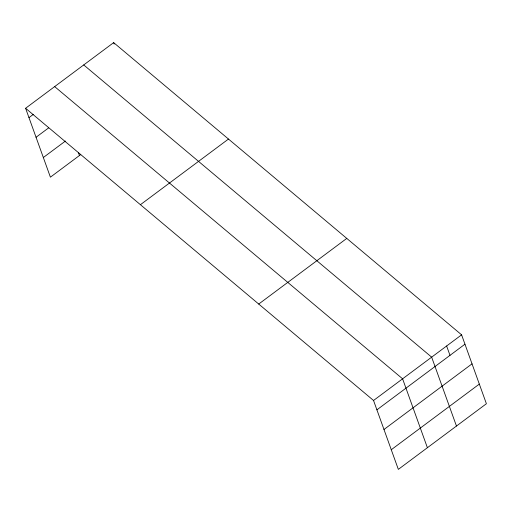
<?xml version="1.0" encoding="UTF-8"?>
<svg xmlns="http://www.w3.org/2000/svg" width="512" height="512" viewBox="0 0 512 512"><rect width="100%" height="100%" fill="white"/><g stroke="black" fill="none" stroke-linecap="round" stroke-linejoin="round"><path stroke-width="0.77" d="M25.6 108.269L113.658 42.624L461.594 334.835L486.4 403.731L398.342 469.376L373.536 400.48L25.6 108.269L50.406 177.165L80.73 154.56M28.966 117.632L33.389 114.336M36.045 137.274L48.678 127.859M43.328 157.517L65.44 141.037M140.422 204.698L228.48 139.053M258.72 304.051L346.778 238.406M373.536 400.48L461.594 334.835M376.909 409.837L464.966 344.192M383.981 429.485L472.038 363.84M391.27 449.728L479.328 384.083M83.718 64.941L431.654 357.152L456.461 426.048M54.656 86.605L402.598 378.816L427.398 447.712M446.624 345.99L449.997 355.354M113.658 42.624L114.176 44.064M78.413 152.595L79.462 155.501"/></g></svg>
